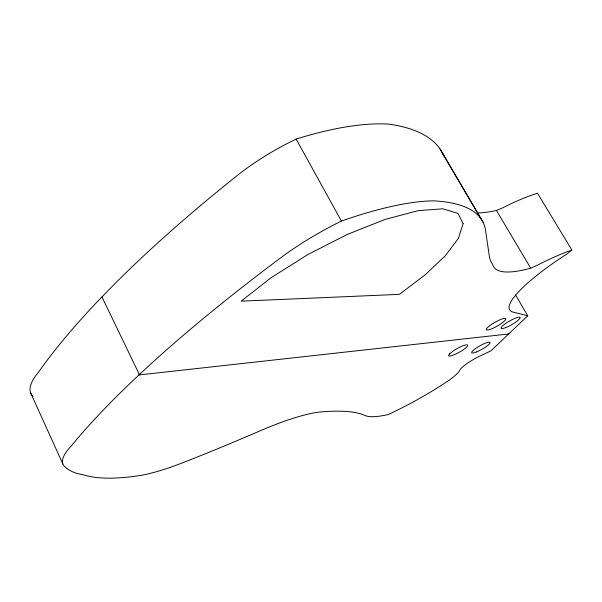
<?xml version="1.0" encoding="UTF-8"?>
<svg xmlns="http://www.w3.org/2000/svg" width="602" height="602" viewBox="0 0 602 602"><rect width="100%" height="100%" fill="white"/><g stroke="black" fill="none" stroke-linecap="round" stroke-linejoin="round"><path stroke-width="0.9" d="M515.666 295.108L527.773 315.794L490.856 350.906L481.653 355.203A19.189 3.507 -29.2 0 0 459.958 370.027A33.735 6.246 -28.8 0 1 449.649 379.847A91.414 17.639 -28.6 0 1 388.38 414.492A137.271 26.164 -29.3 0 1 364.947 415.463A466.685 78.561 -24.8 0 0 320.979 411.926A105.598 20.867 -26.9 0 0 259.47 431.1A1549.909 837.976 -36.3 0 1 183.053 462.622A103.552 24.223 -26.5 0 1 142.757 475.076A302.452 78.027 -28.2 0 1 83.196 474.737A234.509 60.531 -27.4 0 1 65.377 467.069A94.838 24.005 -25.7 0 1 71.638 445.51A662.855 137.768 -30.8 0 1 136.285 377.424L153.051 361.93A662.855 137.768 -30.8 0 1 280.427 258.017A122.921 36.775 -28.7 0 1 341.409 221.069A218.022 61.637 -27.6 0 1 433.32 200.835A344.765 93.573 -26.1 0 1 485.679 231.243L489.321 256.121A340.604 77.613 -33.5 0 0 492.316 263.947L493.294 266.069A139.032 32.598 -31.6 0 0 530.701 268.183L536.916 265.459A82.308 17.24 -30.1 0 1 571.9 250.018L537.503 193.257A81.18 20.889 -30.5 0 0 502.662 207.878L496.469 210.452A136.842 39.326 -32.3 0 1 478.229 212.897M571.9 250.018L567.618 253.525A95.116 19.234 -30.6 0 0 514.033 312.333L527.773 315.794M138.889 374.963L508.675 333.967M496.469 210.452L530.701 268.183M442.696 153.548L483.248 222.544M439.911 148.845L480.93 218.631M32.959 396.357A93.257 28.904 -25 0 1 38.257 372.518A652.628 166.37 -31.3 0 1 99.037 299.916L114.944 283.625A652.628 166.37 -31.3 0 1 236.789 175.897A120.573 44.066 -28.7 0 1 296.161 139.085L341.409 221.069M101.956 296.929L139.371 374.579M30.762 393.159L62.879 464.044M296.161 139.085A214.041 73.986 -27.3 0 1 388.982 124.147A338.505 112.318 -25.5 0 1 443.809 156.001M463.096 223.666L458.476 238.226L445.314 255.752L425.087 274.873L399.427 294.363L241.139 301.166L271.171 277.65L307.72 254.623L347.076 234.524L385.107 219.421L417.991 210.685L442.861 208.796L458.054 213.432L463.096 223.666M449.604 353.841L448.761 354.894A10.896 2.152 -29.1 0 0 458.589 352.652A10.896 2.152 -29.1 0 0 467.242 344.878A10.896 2.152 -29.1 0 0 452.96 351.124L449.604 353.841M493.392 323.191L491.036 324.719A11.137 2.227 -29.6 0 0 489.2 329.715A11.137 2.227 -29.6 0 0 504.499 320.926A11.137 2.227 -29.6 0 0 498.479 320.445L493.392 323.191M476.355 351.997A10.558 2.017 -29.3 0 0 490.126 342.598A10.558 2.017 -29.3 0 0 476.129 348.144A10.558 2.017 -29.3 0 0 476.355 351.997M505.748 327.586A10.904 2.13 -29.7 0 0 520.143 317.728A10.904 2.13 -29.7 0 0 505.951 323.259A10.904 2.13 -29.7 0 0 505.748 327.586"/></g></svg>
